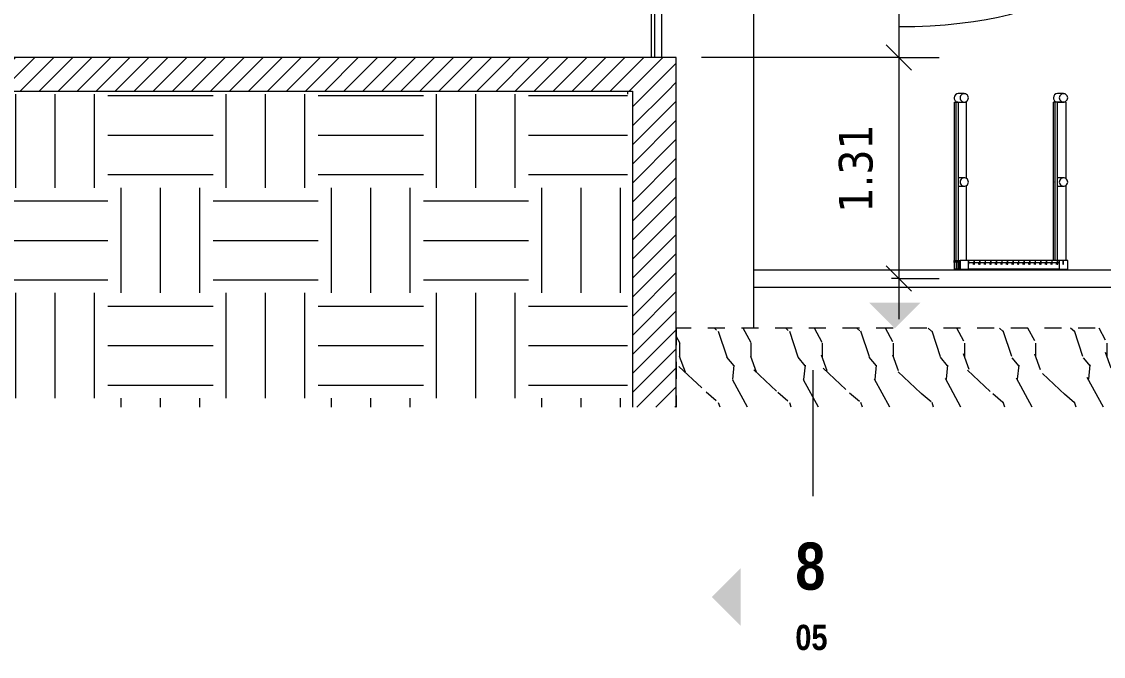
# Model space of a CAD drawing. Header units: metres. Extents: x 118 to 503, y -395 to 55.
# Drawn here: x 371.02 to 377.45, y 0.22 to 3.99 of the extents above; entities that cross this region are included whole.
import ezdxf

# ---------------------------------------------------------------- set-up
doc = ezdxf.new("R2010")
doc.units = ezdxf.units.M
doc.linetypes.add('Basculante', pattern=[0.003969, 0.002381, -0.001587])
for name, color, linetype, lineweight in [('A-ANNO-DIMS', 7, 'Continuous', 9), ('A-ANNO-DIMS-100', 7, 'Continuous', 9), ('A-DETL-GENF', 7, 'Continuous', 9), ('A-FLOR', 7, 'Continuous', 9), ('A-FLOR-HRAL', 7, 'Continuous', 9), ('A-GENM', 7, 'Continuous', 9), ('A-WALL', 7, 'Continuous', 9), ('C-TOPO-PATT', 7, 'Continuous', 9), ('G-ANNO-SYMB', 7, 'Continuous', 9), ('S-BEAM', 7, 'Continuous', 9)]:
    doc.layers.add(name, color=color, linetype=linetype, lineweight=lineweight)
doc.layers.add('C-TOPO', color=7, linetype='Continuous', lineweight=9, true_color=0x7f7f7f)
doc.styles.add('Saira Condensed_B_2', font='', dxfattribs={"height": 0.15})
doc.styles.add('Saira Condensed_B_3', font='', dxfattribs={"height": 0.28})
doc.styles.add('Tahoma_1', font='tahoma.ttf', dxfattribs={"height": 0.2})
doc.styles.get('Saira Condensed_B_2').set_extended_font_data('Saira Condensed', bold=True)
doc.styles.get('Saira Condensed_B_3').set_extended_font_data('Saira Condensed', bold=True)
doc.dimstyles.new('R_Tahoma_2_0_2', dxfattribs={"dimscale": 0.3048, "dimtxt": 0.208804, "dimasz": 0.492126, "dimexe": 0.787402, "dimexo": 0.492126, "dimgap": 0.328084, "dimtad": 1, "dimrnd": 0.01, "dimzin": 0, "dimdsep": 46, "dimtxsty": 'Tahoma_1', "dimblk1": 'OBLIQUE', "dimblk2": 'OBLIQUE', "dimsah": 1, "dimcen": 0.09, "dimdle": 0.787402, "dimazin": 2, "dimtfac": 1, "dimtdec": 4, "dimtix": 1, "dimtmove": 0, "dimatfit": 3, "dimfxl": 1, "dimtvp": 1, "dimtolj": 1, "dimtzin": 0, "dimarcsym": 2})
doc.dimstyles.new('R_Tahoma_2_0_3', dxfattribs={"dimscale": 0.3048, "dimtxt": 0.208804, "dimasz": 0.492126, "dimexe": 0.787402, "dimexo": 0.492126, "dimgap": 0.328084, "dimtad": 1, "dimrnd": 0.01, "dimzin": 0, "dimdsep": 46, "dimtxsty": 'Tahoma_1', "dimblk1": 'OBLIQUE', "dimblk2": 'OBLIQUE', "dimsah": 1, "dimcen": 0.09, "dimdle": 0.787402, "dimazin": 2, "dimtfac": 1, "dimtdec": 4, "dimtix": 1, "dimtmove": 1, "dimatfit": 3, "dimfxl": 1, "dimtvp": 1, "dimtolj": 1, "dimtzin": 0, "dimarcsym": 2})
pattern_1 = [(45, (373.404835, 4.959), (-0.0565685, 0.0565685), [])]

# ---------------------------------------------------------------- blocks, each defined once
blk = doc.blocks.new('M_Compuerta-03 - M_Compuerta-03-1818846-Sección 01')
at = {"layer": 'A-GENM'}
for p, q in [((60.0579, 5.6204), (60.0579, 5.2964)), ((60.078, 5.6204), (60.0579, 5.6204)), ((59.7774, 5.2964), (59.7774, 5.2514)), ((59.7953, 5.2964), (59.7774, 5.2964)), ((59.7774, 5.2514), (59.7953, 5.2514)), ((59.8924, 5.2514), (59.8924, 5.2404)), ((59.8924, 5.2404), (59.9105, 5.2404)), ((60.0204, 5.2404), (60.0204, 5.1614)), ((59.7331, 4.3542), (59.9704, 5.1624)), ((59.7408, 4.3542), (59.9781, 5.1624)), ((59.9781, 5.1624), (59.9704, 5.1624)), ((59.9781, 5.1624), (59.9894, 5.1619)), ((59.9451, 5.0675), (59.7357, 4.3542)), ((59.9476, 5.0675), (59.7382, 4.3542)), ((59.9451, 5.0675), (59.9476, 5.0675)), ((59.7357, 4.3542), (59.7331, 4.3542)), ((59.7357, 4.3542), (59.7382, 4.3542)), ((59.7382, 4.3542), (59.7408, 4.3542)), ((59.7408, 4.3542), (59.7522, 4.3542)), ((60.0579, 4.3542), (60.0579, 4.3473)), ((60.0579, 4.1473), (60.0579, 3.7806))]:
    blk.add_line(p, q, dxfattribs=at)
blk = doc.blocks.new('M_Compuerta-03 - M_Compuerta-03-V62-Sección 01')
at = {"layer": 'A-GENM'}
for p, q in [((60.077, 5.6204), (60.077, 5.2964)), ((60.0998, 5.6204), (60.077, 5.6204)), ((60.122, 5.6204), (60.0998, 5.6204)), ((60.122, 5.2964), (60.122, 5.6204)), ((59.7965, 5.2964), (59.7965, 5.2514)), ((60.1033, 5.2964), (59.7965, 5.2964)), ((60.4025, 5.2964), (60.1033, 5.2964)), ((60.4025, 5.2514), (60.4025, 5.2964)), ((59.7965, 5.2514), (60.1033, 5.2514)), ((59.9115, 5.2514), (59.9115, 5.2404)), ((59.9115, 5.2404), (60.1019, 5.2404)), ((60.0395, 5.2404), (60.0395, 5.1605)), ((60.1019, 5.2404), (60.2875, 5.2404)), ((60.1033, 5.2514), (60.4025, 5.2514)), ((60.1595, 5.1551), (60.1595, 5.2404)), ((60.2875, 5.2404), (60.2875, 5.2514)), ((59.7522, 4.3542), (59.9895, 5.1624)), ((59.9972, 5.1624), (59.9895, 5.1624)), ((59.9925, 5.1465), (59.9972, 5.1624)), ((59.9972, 5.1624), (60.2356, 5.1516)), ((60.2356, 5.1516), (60.1996, 4.3542)), ((59.7599, 4.3542), (59.9884, 5.1324)), ((59.9642, 5.0675), (59.7548, 4.3542)), ((59.9667, 5.0675), (59.7573, 4.3542)), ((59.9642, 5.0675), (59.9667, 5.0675)), ((59.7548, 4.3542), (59.7522, 4.3542)), ((59.7548, 4.3542), (59.7573, 4.3542)), ((59.7573, 4.3542), (59.7599, 4.3542)), ((59.7599, 4.3542), (59.9884, 4.3542)), ((60.0284, 4.3542), (60.1996, 4.3542)), ((60.077, 4.3542), (60.077, 4.3473)), ((60.122, 4.3473), (60.122, 4.3542)), ((60.077, 4.1473), (60.077, 3.7806)), ((60.122, 3.7806), (60.122, 4.1473))]:
    blk.add_line(p, q, dxfattribs=at)
blk = doc.blocks.new('Grating Peldaño - 640x1000-1839706-Sección 01')
at = {"layer": 'A-GENM'}
for p, q in [((61.8584, 2.5733), (61.8604, 2.5733)), ((61.8584, 2.5733), (61.8584, 2.5233)), ((61.8584, 2.5733), (61.8591, 2.5733)), ((61.8584, 2.5733), (61.8584, 2.5233)), ((61.8591, 2.5719), (61.8591, 2.5648)), ((61.8612, 2.5733), (61.8686, 2.5733)), ((61.8689, 2.5733), (61.8713, 2.5733)), ((61.8713, 2.5733), (61.872, 2.5733)), ((61.8713, 2.5719), (61.8713, 2.5648)), ((61.872, 2.5233), (61.872, 2.5733)), ((61.872, 2.5733), (61.872, 2.5233)), ((61.872, 2.5233), (61.8584, 2.5233)), ((61.8591, 2.5233), (61.8584, 2.5233)), ((61.8591, 2.5635), (61.8591, 2.5233)), ((61.8713, 2.5635), (61.8713, 2.5233)), ((61.872, 2.5233), (61.8713, 2.5233))]:
    blk.add_line(p, q, dxfattribs=at)
for centre, start_param, end_param in [((61.8591, 2.5683), 0.523599, 1.570796), ((61.8591, 2.5683), 4.712389, 6.283185), ((61.8604, 2.5683), 4.712389, 6.283185), ((61.8604, 2.5683), 0.523599, 1.570796), ((61.8618, 2.5683), 0.523599, 1.570796), ((61.8618, 2.5683), 4.712389, 6.283185), ((61.8632, 2.5683), 0.523599, 1.570796), ((61.8632, 2.5683), 4.712389, 6.283185), ((61.8645, 2.5683), 0.523599, 1.570796), ((61.8645, 2.5683), 4.712389, 6.283185), ((61.8659, 2.5683), 0.523599, 1.570796), ((61.8659, 2.5683), 4.712389, 6.283185), ((61.8672, 2.5683), 4.712389, 6.283185), ((61.8672, 2.5683), 0.523599, 1.570796), ((61.8686, 2.5683), 0.523599, 1.570796), ((61.8686, 2.5683), 4.712389, 6.283185), ((61.87, 2.5683), 0.523599, 1.570796), ((61.87, 2.5683), 4.712389, 6.283185), ((61.8713, 2.5683), 0.523599, 1.570796), ((61.8713, 2.5683), 4.712389, 6.283185), ((61.8591, 2.5683), 1.570796, 2.617994), ((61.8591, 2.5683), 3.141593, 4.712389), ((61.8604, 2.5683), 1.570796, 2.617994), ((61.8604, 2.5683), 3.141593, 4.712389), ((61.8618, 2.5683), 1.570796, 2.617994), ((61.8618, 2.5683), 3.141593, 4.712389), ((61.8632, 2.5683), 1.570796, 2.617994), ((61.8632, 2.5683), 3.141593, 4.712389), ((61.8645, 2.5683), 1.570796, 2.617994), ((61.8645, 2.5683), 3.141593, 4.712389), ((61.8659, 2.5683), 1.570796, 2.617994), ((61.8659, 2.5683), 3.141593, 4.712389), ((61.8672, 2.5683), 1.570796, 2.617994), ((61.8672, 2.5683), 3.141593, 4.712389), ((61.8686, 2.5683), 1.570796, 2.617994), ((61.8686, 2.5683), 3.141593, 4.712389), ((61.87, 2.5683), 1.570796, 2.617994), ((61.87, 2.5683), 3.141593, 4.712389), ((61.8713, 2.5683), 1.570796, 2.617994), ((61.8713, 2.5683), 3.141593, 4.712389)]:
    blk.add_ellipse(centre, major_axis=(0, 0.005), ratio=0.013586, start_param=start_param, end_param=end_param, dxfattribs=at)
blk = doc.blocks.new('Grating Peldaño - 640x1000-1839468-Sección 01')
at = {"layer": 'A-GENM'}
for p, q in [((61.872, 2.5733), (61.8822, 2.5733)), ((61.872, 2.5733), (61.872, 2.5233)), ((61.872, 2.5733), (61.8727, 2.5733)), ((61.872, 2.5233), (61.872, 2.5733)), ((61.8727, 2.5648), (61.8727, 2.5719)), ((61.8825, 2.5733), (61.8849, 2.5733)), ((61.8851, 2.5733), (61.8849, 2.5733)), ((61.8849, 2.5733), (61.8856, 2.5733)), ((61.8849, 2.5648), (61.8849, 2.5719)), ((61.8851, 2.5733), (61.8856, 2.5733)), ((61.8856, 2.5233), (61.8856, 2.5733)), ((61.8856, 2.5233), (61.8856, 2.5733)), ((61.8856, 2.5233), (61.872, 2.5233)), ((61.8727, 2.5233), (61.872, 2.5233)), ((61.8727, 2.5233), (61.8727, 2.5635)), ((61.8849, 2.5233), (61.8849, 2.5635)), ((61.8856, 2.5233), (61.8849, 2.5233))]:
    blk.add_line(p, q, dxfattribs=at)
for centre, start_param, end_param in [((61.8727, 2.5683), 0.523599, 1.570796), ((61.8727, 2.5683), 4.712389, 6.283185), ((61.874, 2.5683), 4.712389, 6.283185), ((61.874, 2.5683), 0.523599, 1.570796), ((61.8754, 2.5683), 0.523599, 1.570796), ((61.8754, 2.5683), 4.712389, 6.283185), ((61.8767, 2.5683), 4.712389, 6.283185), ((61.8767, 2.5683), 0.523599, 1.570796), ((61.8781, 2.5683), 0.523599, 1.570796), ((61.8781, 2.5683), 4.712389, 6.283185), ((61.8795, 2.5683), 0.523599, 1.570796), ((61.8795, 2.5683), 4.712389, 6.283185), ((61.8808, 2.5683), 4.712389, 6.283185), ((61.8808, 2.5683), 0.523599, 1.570796), ((61.8822, 2.5683), 0.523599, 1.570796), ((61.8822, 2.5683), 4.712389, 6.283185), ((61.8835, 2.5683), 4.712389, 6.283185), ((61.8835, 2.5683), 0.523599, 1.570796), ((61.8849, 2.5683), 0.523599, 1.570796), ((61.8849, 2.5683), 4.712389, 6.283185), ((61.8727, 2.5683), 1.570796, 2.617994), ((61.8727, 2.5683), 3.141593, 4.712389), ((61.874, 2.5683), 1.570796, 2.617994), ((61.874, 2.5683), 3.141593, 4.712389), ((61.8754, 2.5683), 1.570796, 2.617994), ((61.8754, 2.5683), 3.141593, 4.712389), ((61.8767, 2.5683), 1.570796, 2.617994), ((61.8767, 2.5683), 3.141593, 4.712389), ((61.8781, 2.5683), 1.570796, 2.617994), ((61.8781, 2.5683), 3.141593, 4.712389), ((61.8795, 2.5683), 1.570796, 2.617994), ((61.8795, 2.5683), 3.141593, 4.712389), ((61.8808, 2.5683), 1.570796, 2.617994), ((61.8808, 2.5683), 3.141593, 4.712389), ((61.8822, 2.5683), 1.570796, 2.617994), ((61.8822, 2.5683), 3.141593, 4.712389), ((61.8835, 2.5683), 1.570796, 2.617994), ((61.8835, 2.5683), 3.141593, 4.712389), ((61.8849, 2.5683), 1.570796, 2.617994), ((61.8849, 2.5683), 3.141593, 4.712389)]:
    blk.add_ellipse(centre, major_axis=(0, 0.005), ratio=0.013586, start_param=start_param, end_param=end_param, dxfattribs=at)
blk = doc.blocks.new('Grating Peldaño - 640x1000-V70-Sección 01')
at = {"layer": 'A-GENM'}
for p, q in [((61.8856, 2.5733), (61.8903, 2.5733)), ((61.8856, 2.5733), (61.8856, 2.5233)), ((61.8856, 2.5733), (61.8863, 2.5733)), ((61.8856, 2.5733), (61.8856, 2.5233)), ((61.8863, 2.5719), (61.8863, 2.5648)), ((61.8911, 2.5733), (61.893, 2.5733)), ((61.9433, 2.5733), (61.8933, 2.5733)), ((61.8933, 2.5733), (61.8933, 2.5233)), ((61.9463, 2.5733), (61.9433, 2.5733)), ((61.9433, 2.5733), (61.9433, 2.5523)), ((61.9433, 2.5233), (61.9433, 2.5733)), ((61.9762, 2.5733), (61.9463, 2.5733)), ((61.9463, 2.5523), (61.9463, 2.5733)), ((61.9793, 2.5733), (61.9763, 2.5733)), ((61.9763, 2.5733), (61.9763, 2.5523)), ((62.0092, 2.5733), (61.9793, 2.5733)), ((61.9793, 2.5523), (61.9793, 2.5733)), ((62.0123, 2.5733), (62.0093, 2.5733)), ((62.0093, 2.5733), (62.0093, 2.5523)), ((62.0422, 2.5733), (62.0123, 2.5733)), ((62.0123, 2.5523), (62.0123, 2.5733)), ((62.0453, 2.5733), (62.0423, 2.5733)), ((62.0423, 2.5733), (62.0423, 2.5523)), ((62.0752, 2.5733), (62.0453, 2.5733)), ((62.0453, 2.5523), (62.0453, 2.5733)), ((62.0783, 2.5733), (62.0753, 2.5733)), ((62.0753, 2.5733), (62.0753, 2.5523)), ((62.1082, 2.5733), (62.0783, 2.5733)), ((62.0783, 2.5523), (62.0783, 2.5733)), ((62.1113, 2.5733), (62.1083, 2.5733)), ((62.1083, 2.5733), (62.1083, 2.5523)), ((62.1113, 2.5523), (62.1113, 2.5733)), ((62.1413, 2.5733), (62.1124, 2.5733)), ((62.1443, 2.5733), (62.1413, 2.5733)), ((62.1413, 2.5733), (62.1413, 2.5523)), ((62.1443, 2.5523), (62.1443, 2.5733)), ((62.1742, 2.5733), (62.1453, 2.5733)), ((62.1773, 2.5733), (62.1743, 2.5733)), ((62.1743, 2.5733), (62.1743, 2.5523)), ((62.2073, 2.5733), (62.1773, 2.5733)), ((62.1773, 2.5523), (62.1773, 2.5733)), ((62.2103, 2.5733), (62.2073, 2.5733)), ((62.2073, 2.5733), (62.2073, 2.5523)), ((62.2103, 2.5523), (62.2103, 2.5733)), ((62.2403, 2.5733), (62.2111, 2.5733)), ((62.2433, 2.5733), (62.2403, 2.5733)), ((62.2403, 2.5733), (62.2403, 2.5523)), ((62.2433, 2.5523), (62.2433, 2.5733)), ((62.2733, 2.5733), (62.2439, 2.5733)), ((62.2763, 2.5733), (62.2733, 2.5733)), ((62.2733, 2.5733), (62.2733, 2.5523)), ((62.3062, 2.5733), (62.2763, 2.5733)), ((62.2763, 2.5523), (62.2763, 2.5733)), ((62.3093, 2.5733), (62.3063, 2.5733)), ((62.3063, 2.5733), (62.3063, 2.5523)), ((62.3393, 2.5733), (62.3093, 2.5733)), ((62.3093, 2.5523), (62.3093, 2.5733)), ((62.3423, 2.5733), (62.3393, 2.5733)), ((62.3393, 2.5733), (62.3393, 2.5523)), ((62.3423, 2.5523), (62.3423, 2.5733)), ((62.3723, 2.5733), (62.3426, 2.5733)), ((62.3753, 2.5733), (62.3723, 2.5733)), ((62.3723, 2.5733), (62.3723, 2.5523)), ((62.3753, 2.5523), (62.3753, 2.5733)), ((62.4053, 2.5733), (62.3755, 2.5733)), ((62.4083, 2.5733), (62.4053, 2.5733)), ((62.4053, 2.5733), (62.4053, 2.5523)), ((62.4381, 2.5733), (62.4083, 2.5733)), ((62.4083, 2.5523), (62.4083, 2.5733)), ((62.4413, 2.5733), (62.4383, 2.5733)), ((62.4383, 2.5733), (62.4383, 2.5523)), ((62.4712, 2.5733), (62.4413, 2.5733)), ((62.4413, 2.5523), (62.4413, 2.5733)), ((62.4712, 2.5733), (62.4713, 2.5733)), ((62.4743, 2.5733), (62.4713, 2.5733)), ((62.4713, 2.5733), (62.4713, 2.5523)), ((62.4832, 2.5733), (62.4743, 2.5733)), ((62.4743, 2.5523), (62.4743, 2.5733)), ((62.4832, 2.5733), (62.4833, 2.5733)), ((62.5041, 2.5733), (62.4833, 2.5733)), ((62.4833, 2.5733), (62.4833, 2.5233)), ((62.5073, 2.5733), (62.5043, 2.5733)), ((62.5043, 2.5733), (62.5043, 2.5523)), ((62.5333, 2.5733), (62.5043, 2.5733)), ((62.5073, 2.5523), (62.5073, 2.5733)), ((62.5333, 2.5233), (62.5333, 2.5733)), ((61.8933, 2.5233), (61.8856, 2.5233)), ((61.8863, 2.5233), (61.8856, 2.5233)), ((61.8863, 2.5635), (61.8863, 2.5233)), ((61.8933, 2.5233), (61.9433, 2.5233)), ((61.9433, 2.5523), (61.9463, 2.5523)), ((62.4762, 2.5233), (61.9433, 2.5233)), ((61.9463, 2.5633), (61.9762, 2.5633)), ((61.9763, 2.5523), (61.9688, 2.5523)), ((61.9763, 2.5523), (61.9793, 2.5523)), ((61.9793, 2.5633), (62.0092, 2.5633)), ((62.0093, 2.5523), (62.0016, 2.5523)), ((62.0093, 2.5523), (62.0123, 2.5523)), ((62.0123, 2.5633), (62.0422, 2.5633)), ((62.0423, 2.5523), (62.0346, 2.5523)), ((62.0423, 2.5523), (62.0453, 2.5523)), ((62.0453, 2.5633), (62.0752, 2.5633)), ((62.0753, 2.5523), (62.0676, 2.5523)), ((62.0753, 2.5523), (62.0783, 2.5523)), ((62.0783, 2.5633), (62.1082, 2.5633)), ((62.1083, 2.5523), (62.1006, 2.5523)), ((62.1083, 2.5523), (62.1113, 2.5523)), ((62.1124, 2.5633), (62.1412, 2.5633)), ((62.1413, 2.5523), (62.1336, 2.5523)), ((62.1413, 2.5523), (62.1443, 2.5523)), ((62.1443, 2.5633), (62.1742, 2.5633)), ((62.1743, 2.5523), (62.1665, 2.5523)), ((62.1743, 2.5523), (62.1773, 2.5523)), ((62.1773, 2.5633), (62.2073, 2.5633)), ((62.2073, 2.5523), (62.1995, 2.5523)), ((62.2073, 2.5523), (62.2103, 2.5523)), ((62.2103, 2.5633), (62.2402, 2.5633)), ((62.2403, 2.5523), (62.2325, 2.5523)), ((62.2403, 2.5523), (62.2433, 2.5523)), ((62.2433, 2.5633), (62.2732, 2.5633)), ((62.2733, 2.5523), (62.2655, 2.5523)), ((62.2733, 2.5523), (62.2763, 2.5523)), ((62.2763, 2.5633), (62.3062, 2.5633)), ((62.3063, 2.5523), (62.2985, 2.5523)), ((62.3063, 2.5523), (62.3093, 2.5523)), ((62.3093, 2.5633), (62.3392, 2.5633)), ((62.3393, 2.5523), (62.3315, 2.5523)), ((62.3393, 2.5523), (62.3423, 2.5523)), ((62.3423, 2.5633), (62.3722, 2.5633)), ((62.3723, 2.5523), (62.3645, 2.5523)), ((62.3723, 2.5523), (62.3753, 2.5523)), ((62.3755, 2.5633), (62.4052, 2.5633)), ((62.4053, 2.5523), (62.3975, 2.5523)), ((62.4053, 2.5523), (62.4083, 2.5523)), ((62.4083, 2.5633), (62.4381, 2.5633)), ((62.4383, 2.5523), (62.4305, 2.5523)), ((62.4383, 2.5523), (62.4413, 2.5523)), ((62.4413, 2.5633), (62.4712, 2.5633)), ((62.4713, 2.5523), (62.4635, 2.5523)), ((62.4713, 2.5523), (62.4743, 2.5523)), ((62.4743, 2.5633), (62.4833, 2.5633)), ((62.4833, 2.5233), (62.4755, 2.5233)), ((62.4833, 2.5233), (62.5333, 2.5233)), ((62.5043, 2.5523), (62.5073, 2.5523))]:
    blk.add_line(p, q, dxfattribs=at)
for centre, start_param, end_param in [((61.8863, 2.5683), 0.523599, 1.570796), ((61.8863, 2.5683), 4.712389, 6.283185), ((61.8876, 2.5683), 0.523599, 1.570796), ((61.8876, 2.5683), 4.712389, 6.283185), ((61.889, 2.5683), 0.523599, 1.570796), ((61.889, 2.5683), 4.712389, 6.283185), ((61.8903, 2.5683), 4.712389, 6.283185), ((61.8903, 2.5683), 0.523599, 1.570796), ((61.8917, 2.5683), 0.523599, 1.570796), ((61.8917, 2.5683), 4.712389, 6.283185), ((61.893, 2.5683), 4.712389, 6.283185), ((61.893, 2.5683), 0.523599, 1.570796), ((61.8863, 2.5683), 1.570796, 2.617994), ((61.8863, 2.5683), 3.141593, 4.712389), ((61.8876, 2.5683), 1.570796, 2.617994), ((61.8876, 2.5683), 3.141593, 4.712389), ((61.889, 2.5683), 1.570796, 2.617994), ((61.889, 2.5683), 3.141593, 4.712389), ((61.8903, 2.5683), 1.570796, 2.617994), ((61.8903, 2.5683), 3.141593, 4.712389), ((61.8917, 2.5683), 1.570796, 2.617994), ((61.8917, 2.5683), 3.141593, 4.712389), ((61.893, 2.5683), 1.570796, 2.617994), ((61.893, 2.5683), 3.141593, 4.712389)]:
    blk.add_ellipse(centre, major_axis=(0, 0.005), ratio=0.013586, start_param=start_param, end_param=end_param, dxfattribs=at)
blk = doc.blocks.new('Railing - 2_-1840142-Sección 01')
at = {"layer": 'A-FLOR-HRAL'}
for p in [(62.4483, 2.5733), (62.4585, 3.5153)]:
    blk.add_line(p, (62.4483, 3.5153), dxfattribs=at)
blk = doc.blocks.new('Railing - 2_-V71-Sección 01')
at = {"layer": 'A-FLOR-HRAL'}
for p, q in [((62.4724, 2.5733), (62.4724, 3.5153)), ((62.5224, 3.5153), (62.4724, 3.5153)), ((62.5224, 3.5153), (62.5224, 3.061)), ((62.5224, 3.0197), (62.5224, 2.5733))]:
    blk.add_line(p, q, dxfattribs=at)
blk = doc.blocks.new('Railing - 2_-V72-Sección 01')
at = {"layer": 'A-FLOR-HRAL'}
for p in [(62.4589, 2.5733), (62.4717, 3.5153)]:
    blk.add_line(p, (62.4589, 3.5153), dxfattribs=at)
blk = doc.blocks.new('Railing - Railing-1840108-Sección 01')
at = {"layer": 'A-FLOR-HRAL'}
for p, q in [((62.5083, 3.5653), (62.4731, 3.5653)), ((62.4731, 3.5153), (62.5083, 3.5153)), ((62.5083, 3.0653), (62.4731, 3.0653)), ((62.4731, 3.0153), (62.5083, 3.0153))]:
    blk.add_line(p, q, dxfattribs=at)
at = {"layer": 'A-FLOR-HRAL', "flags": 128}
for points in [[(62.5333, 3.5403), (62.5326, 3.5463), (62.5305, 3.552), (62.527, 3.5569), (62.5225, 3.5609), (62.5172, 3.5637), (62.5113, 3.5652), (62.5053, 3.5652), (62.4995, 3.5637), (62.4941, 3.5609), (62.4896, 3.5569), (62.4862, 3.552), (62.484, 3.5463), (62.4833, 3.5403)], [(62.4833, 3.5403), (62.484, 3.5344), (62.4862, 3.5287), (62.4896, 3.5238), (62.4941, 3.5198), (62.4995, 3.517), (62.5053, 3.5155), (62.5113, 3.5155), (62.5172, 3.517), (62.5225, 3.5198), (62.527, 3.5238), (62.5305, 3.5287), (62.5326, 3.5344), (62.5333, 3.5403)], [(62.5333, 3.0403), (62.5326, 3.0463), (62.5305, 3.052), (62.527, 3.0569), (62.5225, 3.0609), (62.5172, 3.0637), (62.5113, 3.0652), (62.5053, 3.0652), (62.4995, 3.0637), (62.4941, 3.0609), (62.4896, 3.0569), (62.4862, 3.052), (62.484, 3.0463), (62.4833, 3.0403)], [(62.4833, 3.0403), (62.484, 3.0344), (62.4862, 3.0287), (62.4896, 3.0238), (62.4941, 3.0198), (62.4995, 3.017), (62.5053, 3.0155), (62.5113, 3.0155), (62.5172, 3.017), (62.5225, 3.0198), (62.527, 3.0238), (62.5305, 3.0287), (62.5326, 3.0344), (62.5333, 3.0403)]]:
    blk.add_lwpolyline(points, dxfattribs=at)
at = {"layer": 'A-FLOR-HRAL'}
for centre, start_param, end_param in [((62.4731, 3.5403), 0, 1.570796), ((62.4731, 3.5403), 1.570796, 3.141593), ((62.4731, 3.0403), 1.518601, 1.570796), ((62.4731, 3.0403), 1.570796, 1.622992)]:
    blk.add_ellipse(centre, major_axis=(0, 0.025), ratio=0.999908, start_param=start_param, end_param=end_param, dxfattribs=at)
for name in ['Railing - 2_-1840142-Sección 01', 'Railing - 2_-V72-Sección 01', 'Railing - 2_-V71-Sección 01']:
    blk.add_blockref(name, (0, 0))
blk = doc.blocks.new('Railing - 2_-V73-Sección 01')
at = {"layer": 'A-FLOR-HRAL'}
for q in [(61.8583, 2.5653), (61.8685, 3.5153)]:
    blk.add_line((61.8583, 3.5153), q, dxfattribs=at)
blk = doc.blocks.new('Railing - 2_-V74-Sección 01')
at = {"layer": 'A-FLOR-HRAL'}
for p, q in [((61.8825, 3.5153), (61.8825, 2.5653)), ((61.8825, 3.5153), (61.9325, 3.5153)), ((61.9325, 3.0609), (61.9325, 3.5153)), ((61.9325, 2.5733), (61.9325, 3.0198))]:
    blk.add_line(p, q, dxfattribs=at)
blk = doc.blocks.new('Railing - 2_-V75-Sección 01')
at = {"layer": 'A-FLOR-HRAL'}
for q in [(61.8689, 2.5653), (61.8817, 3.5153)]:
    blk.add_line((61.8689, 3.5153), q, dxfattribs=at)
blk = doc.blocks.new('Railing - Railing-1840161-Sección 01')
at = {"layer": 'A-FLOR-HRAL'}
for p, q in [((61.9183, 3.5653), (61.8832, 3.5653)), ((61.8832, 3.5153), (61.9183, 3.5153)), ((61.9183, 3.0653), (61.8832, 3.0653)), ((61.8832, 3.0153), (61.9183, 3.0153))]:
    blk.add_line(p, q, dxfattribs=at)
at = {"layer": 'A-FLOR-HRAL', "flags": 128}
for points in [[(61.9433, 3.5403), (61.9425, 3.5463), (61.9404, 3.552), (61.937, 3.5569), (61.9325, 3.5609), (61.9271, 3.5637), (61.9213, 3.5652), (61.9152, 3.5652), (61.9094, 3.5637), (61.9041, 3.5609), (61.8995, 3.5569), (61.8961, 3.552), (61.894, 3.5463), (61.8933, 3.5403)], [(61.8933, 3.5403), (61.894, 3.5344), (61.8961, 3.5287), (61.8995, 3.5238), (61.9041, 3.5198), (61.9094, 3.517), (61.9152, 3.5155), (61.9213, 3.5155), (61.9271, 3.517), (61.9325, 3.5198), (61.937, 3.5238), (61.9404, 3.5287), (61.9425, 3.5344), (61.9433, 3.5403)], [(61.9433, 3.0403), (61.9425, 3.0463), (61.9404, 3.052), (61.937, 3.0569), (61.9325, 3.0609), (61.9271, 3.0637), (61.9213, 3.0652), (61.9152, 3.0652), (61.9094, 3.0637), (61.9041, 3.0609), (61.8995, 3.0569), (61.8961, 3.052), (61.894, 3.0463), (61.8933, 3.0403)], [(61.8933, 3.0403), (61.894, 3.0344), (61.8961, 3.0287), (61.8995, 3.0238), (61.9041, 3.0198), (61.9094, 3.017), (61.9152, 3.0155), (61.9213, 3.0155), (61.9271, 3.017), (61.9325, 3.0198), (61.937, 3.0238), (61.9404, 3.0287), (61.9425, 3.0344), (61.9433, 3.0403)]]:
    blk.add_lwpolyline(points, dxfattribs=at)
at = {"layer": 'A-FLOR-HRAL'}
for centre, start_param, end_param in [((61.8832, 3.5403), 0, 1.570796), ((61.8832, 3.5403), 1.570796, 3.141593), ((61.8832, 3.0403), 1.518601, 1.570796), ((61.8832, 3.0403), 1.570796, 1.622992)]:
    blk.add_ellipse(centre, major_axis=(0, 0.025), ratio=0.999908, start_param=start_param, end_param=end_param, dxfattribs=at)
for name in ['Railing - 2_-V73-Sección 01', 'Railing - 2_-V75-Sección 01', 'Railing - 2_-V74-Sección 01']:
    blk.add_blockref(name, (0, 0))
blk = doc.blocks.new('RHS-Rectangular Hollow Section - 100 x 100-1840658-Sección 01')
at = {"layer": 'S-BEAM'}
for p, q in [((63.2641, 2.5167), (60.6689, 2.5167)), ((60.669, 2.4231), (60.669, 2.5103)), ((60.6689, 2.4167), (63.2641, 2.4167))]:
    blk.add_line(p, q, dxfattribs=at)
for centre, major_axis, start_param, end_param in [((60.6689, 2.5103), (0, 0.0064), 4.712389, 6.283185), ((60.6689, 2.5103), (0, 0.0032), 5.759587, 6.283185), ((60.6689, 2.4231), (0, 0.0064), 3.141593, 4.712389), ((60.6689, 2.4231), (0, 0.0032), 3.141593, 3.665191)]:
    blk.add_ellipse(centre, major_axis=major_axis, ratio=0.012719, start_param=start_param, end_param=end_param, dxfattribs=at)
blk = doc.blocks.new('Section - Símbolo_Detalle_Plano-1146154-Sección 01')
at = {"layer": 'G-ANNO-SYMB', "true_color": 0x808080}
blk.add_hatch(color=8, dxfattribs=at).paths.add_polyline_path([(60.5889, 0.7455), (60.5889, 0.4047), (60.4185, 0.5751)])
blk = doc.blocks.new('DIMBLOCK24-Sección 01')
at = {"layer": 'A-ANNO-DIMS-100', "lineweight": 18}
for p, q in [((376.2303, 4.1473), (376.1553, 4.2223)), ((376.2303, 4.1473), (376.3053, 4.0723)), ((376.2303, 3.7806), (376.1553, 3.8556)), ((376.2303, 3.7806), (376.3053, 3.7056))]:
    blk.add_line(p, q, dxfattribs=at)
at = {"layer": 'A-ANNO-DIMS-100'}
for p, q in [((376.2303, 4.1473), (375.058, 4.1473)), ((376.2303, 4.1473), (376.2303, 3.7806)), ((376.2303, 4.1473), (376.4703, 4.1473)), ((376.2303, 3.7806), (375.058, 3.7806)), ((376.2303, 3.7806), (376.4703, 3.7806))]:
    blk.add_line(p, q, dxfattribs=at)
blk.add_ellipse((376.2303, 4.2076), major_axis=(0.9295, 0), ratio=0.26211, start_param=4.712389, end_param=6.283185, dxfattribs=at)
at = {"layer": 'A-ANNO-DIMS-100', "color": 0, "insert": (377.0692, 4.2076), "char_height": 0.2, "width": 0.636356, "attachment_point": 1, "rotation": 90, "line_spacing_factor": 0.994306, "style": 'Tahoma_1'}
blk.add_mtext('0.37', dxfattribs=at)
blk = doc.blocks.new('_Oblique')
at = {"color": 0, "linetype": 'ByBlock', "lineweight": -2}
blk.add_line((-0.5, -0.5), (0.5, 0.5), dxfattribs=at)
blk = doc.blocks.new('DIMBLOCK25-Sección 01')
at = {"layer": 'A-ANNO-DIMS-100', "lineweight": 18}
for p, q in [((376.2303, 3.7806), (376.1553, 3.8556)), ((376.2303, 3.7806), (376.3053, 3.7056)), ((376.2303, 2.4667), (376.1553, 2.5417)), ((376.2303, 2.4667), (376.3053, 2.3917))]:
    blk.add_line(p, q, dxfattribs=at)
at = {"layer": 'A-ANNO-DIMS-100'}
for p, q in [((376.2303, 3.7806), (375.058, 3.7806)), ((376.2303, 3.7806), (376.2303, 2.2267)), ((376.2303, 3.7806), (376.4703, 3.7806)), ((376.2303, 2.4667), (376.1864, 2.4667)), ((376.2303, 2.4667), (376.4703, 2.4667))]:
    blk.add_line(p, q, dxfattribs=at)
at = {"layer": 'A-ANNO-DIMS-100', "color": 0, "insert": (375.874, 2.8585), "char_height": 0.2, "width": 0.636356, "attachment_point": 1, "rotation": 90, "line_spacing_factor": 0.994306, "style": 'Tahoma_1'}
blk.add_mtext('1.31', dxfattribs=at)

msp = doc.modelspace()

# ---------------------------------------------------------------- hatches: boundary and pattern name
at = {"layer": 'A-DETL-GENF', "true_color": 0xc0c0c0}
h = msp.add_hatch(dxfattribs=at)
h.set_pattern_fill('FP_898', color=9, style=0, pattern_type=2)
h.set_pattern_definition([(0, (373.40483, 4.959), (0.625, 0.625), [0.625, -0.625]), (0, (373.40483, 5.193), (0.625, 0.625), [0.625, -0.625]), (0, (373.40483, 5.428), (0.625, 0.625), [0.625, -0.625]), (90, (373.48283, 5.506), (-0.625, 0.625), [0.625, -0.625]), (90, (373.71683, 5.506), (-0.625, 0.625), [0.625, -0.625]), (90, (373.95083, 5.506), (-0.625, 0.625), [0.625, -0.625])])
h.paths.add_polyline_path([(367.1749, 1.7025), (374.6186, 1.7025), (374.6186, 3.563), (368.7412, 3.563), (368.7412, 3.0188), (368.5383, 3.0188), (368.5383, 4.7213), (368.2714, 4.7684), (367.838, 4.9705), (367.5473, 4.9705), (367.3076, 5.0128), (367.2359, 5.0844), (367.1894, 5.2124), (367.1486, 5.2531), (367.1486, 1.7025), (367.1531, 1.7025)])
at = {"layer": 'A-DETL-GENF'}
msp.add_hatch(color=256, dxfattribs=at).paths.add_polyline_path([(376.207, 2.1715), (376.3586, 2.3232), (376.0554, 2.3232)])
at = {"layer": 'A-FLOR', "true_color": 0x808080}
h = msp.add_hatch(dxfattribs=at)
h.set_pattern_fill('FP_896', color=8, style=0, pattern_type=2)
h.set_pattern_definition(pattern_1)
h.paths.add_polyline_path([(374.421, 3.5806), (374.908, 3.5806), (374.908, 3.7806), (368.7412, 3.7806), (368.7412, 3.5806), (374.0382, 3.5806)])
at = {"layer": 'A-WALL', "true_color": 0x808080}
h = msp.add_hatch(dxfattribs=at)
h.set_pattern_fill('FP_896', color=8, style=0, pattern_type=2)
h.set_pattern_definition(pattern_1)
h.paths.add_polyline_path([(374.908, 1.7025), (374.908, 3.5806), (374.648, 3.5806), (374.648, 1.7025), (374.8037, 1.7025)])
at = {"layer": 'C-TOPO-PATT', "true_color": 0xc0c0c0}
h = msp.add_hatch(dxfattribs=at)
h.set_pattern_fill('FP_897', color=9, style=0, pattern_type=2)
h.set_pattern_definition([(108.435, (373.51483, 4.959), (-0.4231673, 0.846323), [0.16058, -1.178]), (139.399, (373.463835, 5.111), (-2.53922528, 2.11600255), [0.07803, -3.823]), (136.848, (373.827835, 5.162), (-6.34780507, 5.92454487), [0.18561, -9.095]), (109.983, (373.691835, 5.289), (-1.26936841, 3.38500157), [0.09906, -4.854]), (90, (373.65783, 4.959), (-0.42316, 0.42316), [0.08463, -0.33853]), (118.443, (373.657835, 5.044), (2.96219494, -5.501194906), [0.231, -11.319]), (84.289, (373.547835, 5.247), (-0.4232263, -3.8087894), [0.08506, -4.168]), (129.806, (373.556835, 5.331), (1.69265315, -2.11578397), [0.0661, -3.239])])
h.paths.add_polyline_path([(376.3586, 1.7025), (377.9963, 1.7025), (377.9963, 2.1715), (374.908, 2.1715), (374.908, 1.7025), (376.3348, 1.7025)])

# ---------------------------------------------------------------- linework, layer by layer
at = {"layer": 'A-FLOR', "lineweight": 18}
for p, q in [((374.908, 3.7806), (368.7412, 3.7806)), ((374.908, 3.5806), (374.908, 3.7806)), ((368.7412, 3.5806), (374.648, 3.5806))]:
    msp.add_line(p, q, dxfattribs=at)
at = {"layer": 'A-WALL'}
for p, q in [((375.3692, 2.1715), (375.3692, 4.7213)), ((374.6181, 3.5806), (374.6181, 3.5629))]:
    msp.add_line(p, q, dxfattribs=at)
at = {"layer": 'A-WALL', "lineweight": 18}
for p, q in [((374.648, 3.5806), (374.648, 1.7025)), ((374.908, 1.7025), (374.908, 3.5806))]:
    msp.add_line(p, q, dxfattribs=at)
at = {"layer": 'C-TOPO', "color": 7, "linetype": 'Basculante'}
for p, q in [((377.9963, 2.1715), (374.908, 2.1715)), ((374.908, 2.1715), (374.908, 1.7025))]:
    msp.add_line(p, q, dxfattribs=at)
at = {"layer": 'G-ANNO-SYMB', "lineweight": 18}
msp.add_line((375.7193, 1.9227), (375.7193, 1.1751), dxfattribs=at)

# ---------------------------------------------------------------- block references
at = {"layer": 'A-FLOR-HRAL'}
for name in ['Railing - Railing-1840161-Sección 01', 'Railing - Railing-1840108-Sección 01']:
    msp.add_blockref(name, (314.7008, 0), dxfattribs=at)
at = {"layer": 'A-GENM'}
for name in ['M_Compuerta-03 - M_Compuerta-03-1818846-Sección 01', 'M_Compuerta-03 - M_Compuerta-03-V62-Sección 01', 'Grating Peldaño - 640x1000-1839706-Sección 01', 'Grating Peldaño - 640x1000-1839468-Sección 01', 'Grating Peldaño - 640x1000-V70-Sección 01']:
    msp.add_blockref(name, (314.7008, 0), dxfattribs=at)
at = {"layer": 'G-ANNO-SYMB', "color": 8, "lineweight": 18, "true_color": 0x808080}
msp.add_blockref('Section - Símbolo_Detalle_Plano-1146154-Sección 01', (314.7008, 0), dxfattribs=at)
at = {"layer": 'S-BEAM'}
msp.add_blockref('RHS-Rectangular Hollow Section - 100 x 100-1840658-Sección 01', (314.7008, 0), dxfattribs=at)

# ---------------------------------------------------------------- texts
at = {"layer": 'G-ANNO-SYMB', "insert": (375.6155, 0.8986), "char_height": 0.28, "width": 0.248523, "attachment_point": 1, "style": 'Saira Condensed_B_3'}
msp.add_mtext('\\fSaira Condensed|b1|i0|c0|p2|;8', dxfattribs=at)
at = {"layer": 'G-ANNO-SYMB', "color": 8, "true_color": 0x808080, "insert": (375.6155, 0.4102), "char_height": 0.15, "width": 0.248523, "attachment_point": 1, "style": 'Saira Condensed_B_2', "bg_fill": 3, "box_fill_scale": 1.25, "bg_fill_color": 256, "bg_fill_true_color": 13158600, "bg_fill_transparency": 0}
msp.add_mtext('05', dxfattribs=at)

# ---------------------------------------------------------------- dimensions: what is measured, and where the dimension line sits
at = {"layer": 'A-ANNO-DIMS'}
dim = msp.add_linear_dim(base=(376.2303, 3.7806), p1=(374.908, 4.1473), p2=(374.908, 3.7806), angle=90, dimstyle='R_Tahoma_2_0_3', override={"dimpost": '<>', "dimfxl": 0.36675}, dxfattribs=at)
dim.commit()
dim.dimension.update_dxf_attribs({"geometry": 'DIMBLOCK24-Sección 01', "text_midpoint": (377.2025, 4.5258), "dimtype": 160, "text_rotation": 90})
dim = msp.add_linear_dim(base=(376.2303, 2.4667), p1=(374.908, 3.7806), p2=(376.3364, 2.4667), angle=90, dimstyle='R_Tahoma_2_0_2', override={"dimpost": '<>', "dimfxl": 1.940763}, dxfattribs=at)
dim.commit()
dim.dimension.update_dxf_attribs({"geometry": 'DIMBLOCK25-Sección 01', "text_midpoint": (376.0261, 3.1236)})

doc.saveas('drawing.dxf')
